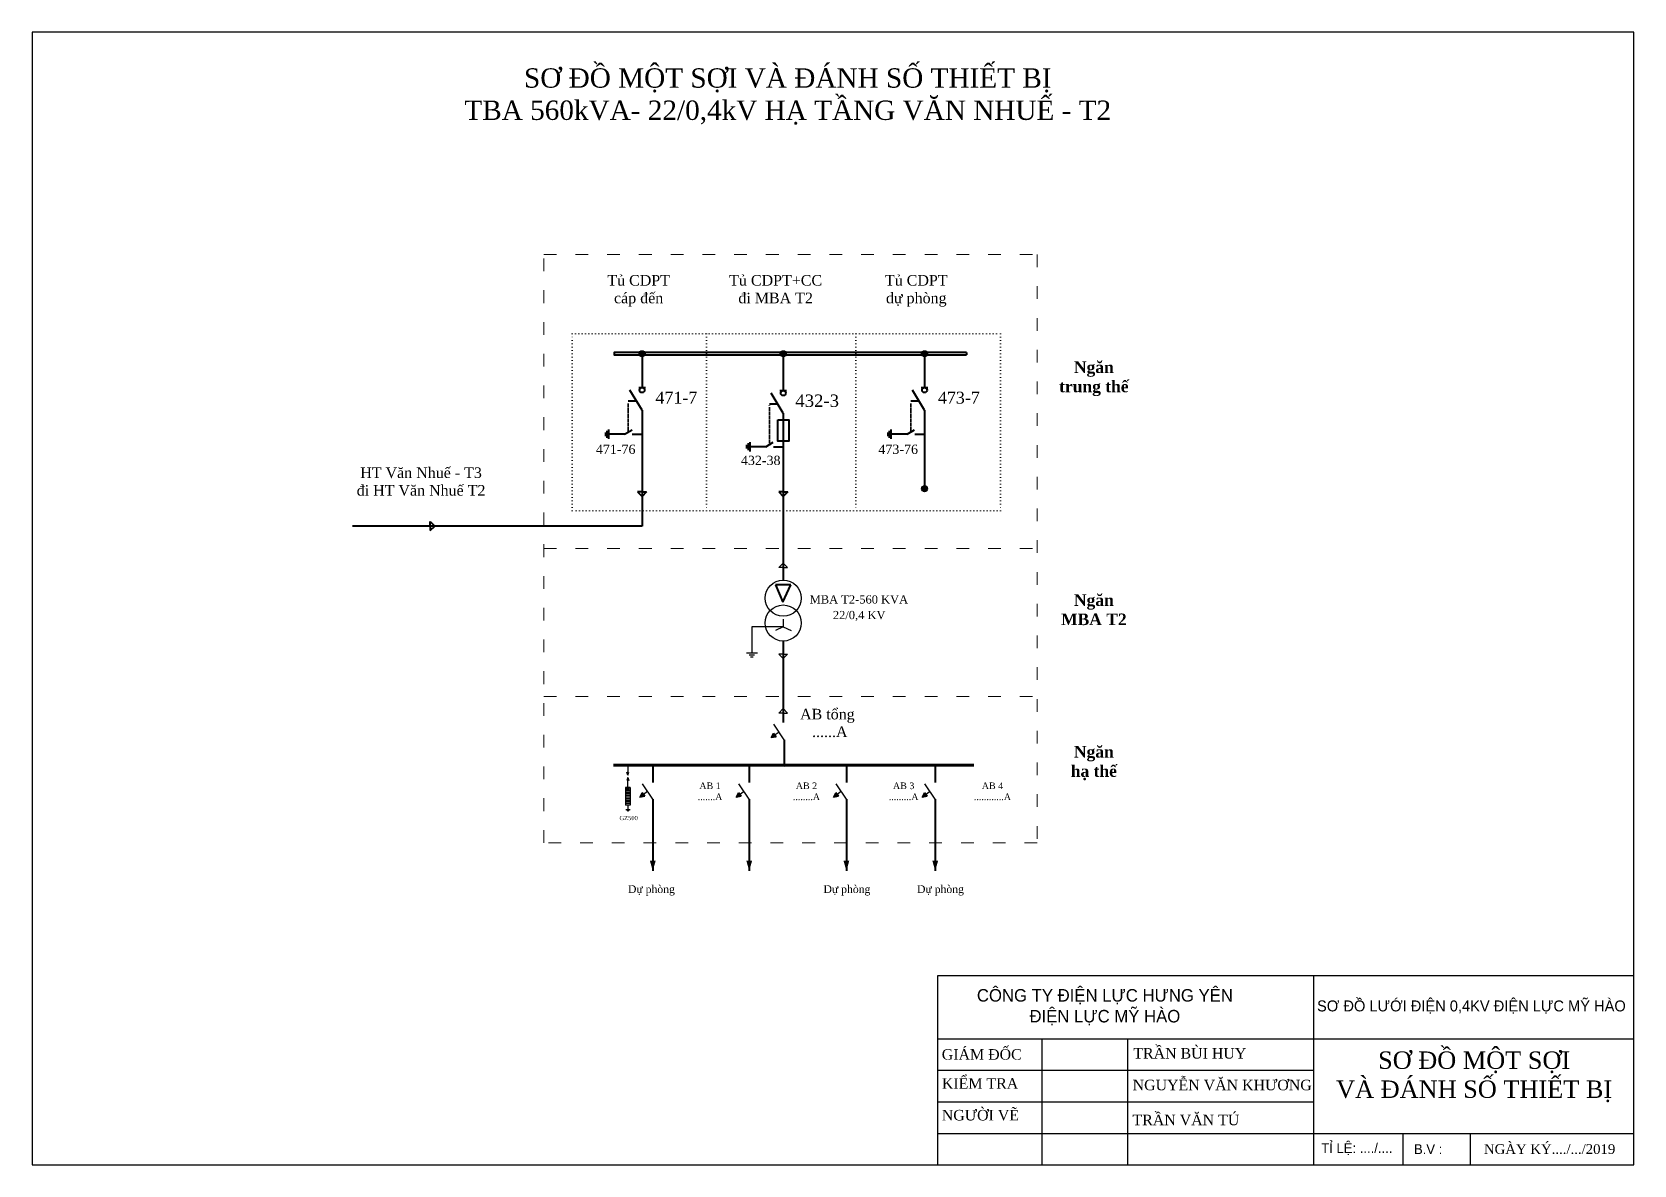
# Model space of a CAD drawing. Extents: x -2498 to 13808, y -1476 to 9052.
# Drawn here: x 6037 to 7006, y 1706 to 2391 of the extents above; entities that cross this region are included whole.
import ezdxf

# ---------------------------------------------------------------- set-up
doc = ezdxf.new("R2010")
doc.units = 0
doc.header["$LTSCALE"] = 0.08
doc.header["$MEASUREMENT"] = 0
doc.linetypes.add('ACAD_ISO03W100', pattern=[30, 12, -18])
doc.linetypes.add('ACAD_ISO07W100', pattern=[3, 0, -3])
doc.layers.get('0').update_dxf_attribs({"linetype": 'CONTINUOUS', "lineweight": 40})
doc.layers.add('Duong manh', color=8, linetype='CONTINUOUS')
doc.layers.add('Duong truc', color=7, linetype='CONTINUOUS', lineweight=40)
doc.layers.add('khung', color=3, linetype='CONTINUOUS', lineweight=18)
doc.styles.add('2.1. CDduong truc', font='times.ttf', dxfattribs={"height": 130})
doc.styles.add('2.2. CD nhanh', font='times.ttf', dxfattribs={"height": 100})
doc.styles.add('anh thong', font='times.ttf', dxfattribs={"height": 0.5})
doc.styles.get("Standard").update_dxf_attribs({"font": 'VHTEKN.TTF', "height": 2.5})
doc.styles.add('style4', font='VHTIMEB.TTF')

# ---------------------------------------------------------------- blocks, each defined once
blk = doc.blocks.new('khung')
at = {"layer": 'khung', "color": 5, "lineweight": -3, "ltscale": 4}
for p, q in [((630143, 2296298.9), (632881, 2296298.9)), ((630143, 2295554.2), (630143, 2296298.9)), ((631620.1, 2296298.9), (631620.1, 2295554.2)), ((630143, 2296050.6), (631457.3, 2296050.6)), ((630143, 2296050.6), (632881, 2296050.6)), ((630552, 2296050.6), (630552, 2295554.2)), ((630888.9, 2296050.6), (630888.9, 2295554.2)), ((630143, 2295926.5), (631620.1, 2295926.5)), ((630143, 2295802.4), (631620.1, 2295802.4)), ((630143, 2295678.3), (631512, 2295678.3)), ((630143, 2295678.3), (632881, 2295678.3)), ((631972.7, 2295554.2), (631972.7, 2295678.3)), ((632238.4, 2295554.2), (632238.4, 2295678.3))]:
    blk.add_line(p, q, dxfattribs=at)
blk.add_lwpolyline([(632881, 2300009), (626580.6, 2300009), (626580.6, 2295554.2), (632881, 2295554.2), (632881, 2300009)], dxfattribs=at)
at = {"layer": 'Duong manh', "color": 0, "lineweight": -3, "ltscale": 4}
for s, insert, char_height, width, attachment_point in [('{\\f.VnAvantH|b0|i0|c0|p34;C¤NG TY §IÖN LùC H¦NG Y£N\\P®iÖn lùc mü hµo}', (630800.1, 2296174.8), 49.141, 1314.329, 5), ('{\\f.VnAvantH|b0|i0|c0|p34;s¬ ®å l\xadíi ®iÖn 0,4kv ®iÖn lùc mü hµo}', (632241.6, 2296174.8), 43.049, 1423.665, 5), ('{\\fTimes New Roman|b0|i0|c0|p18; GIÁM ĐỐC}', (630143, 2295988.6), 41.37, 409.064, 4), ('{\\fTimes New Roman|b0|i0|c0|p18; TRẦN BÙI HUY}', (630896.3, 2295992.9), 41.37, 536.856, 4), ('{\\f.VnAvantH|b0|i0|c0|p34; \\fTimes New Roman|b0|i0|c0|p18; KIỂM TRA}', (630128, 2295874.7), 41.37, 409.064, 4), ('{\\fTimes New Roman|b0|i0|c0|p18; NGUYỄN VĂN KHƯƠNG}', (630893.6, 2295868.1), 41.37, 717.247, 4), ('{\\fTimes New Roman|b0|i0|c0|p18; NGƯỜI VẼ}', (630143, 2295749.5), 41.37, 409.064, 4), ('{\\f.VnAvantH|b0|i0|c0|p34; \\fTimes New Roman|b0|i0|c0|p18;TRẦN VĂN TÚ}', (630893.4, 2295730.7), 41.37, 536.856, 4), ('{\\f.VnAvantH|b0|i0|c0|p34; tØ lÖ: ..../....}', (631636.6, 2295616.3), 38.475, 301.491, 4), ('{\\f.VnAvantH|b0|i0|c0|p34;b.v :}', (632071.5, 2295616.3), 38.475, 424.338, 5), ('{\\fTimes New Roman|b0|i0|c0|p18;NGÀY KÝ..../.../2019}', (632549.2, 2295616.3), 38.475, 820.671, 5)]:
    blk.add_mtext(s, dxfattribs=dict(at, insert=insert, char_height=char_height, width=width, attachment_point=attachment_point))

msp = doc.modelspace()

# ---------------------------------------------------------------- hatches: boundary and pattern name
at = {"lineweight": 30, "ltscale": 5}
h = msp.add_hatch(color=7, dxfattribs=at)
edge = h.paths.add_edge_path()
edge.add_arc((6406.21, 2196.14), 1.81, 0, 360)
h = msp.add_hatch(color=7, dxfattribs=at)
edge = h.paths.add_edge_path()
edge.add_arc((6491.64, 2196.14), 1.81, 0, 360)
h = msp.add_hatch(color=7, dxfattribs=at)
edge = h.paths.add_edge_path()
edge.add_arc((6577.07, 2196.14), 1.81, 0, 360)
h = msp.add_hatch(color=7, dxfattribs=at)
edge = h.paths.add_edge_path()
edge.add_arc((6577.07, 2114.53), 1.81, 0, 360)
h = msp.add_hatch(color=7, dxfattribs=at)
edge = h.paths.add_edge_path()
edge.add_arc((6492.13, 1947.28), 1.01, 0, 360)
at = {"layer": 'Duong truc', "lineweight": -2, "ltscale": 5}
for points in [[(6484.3, 1963.99), (6487.38, 1964.51), (6485.75, 1966.75)], [(6404.83, 1928.07), (6407.92, 1928.58), (6406.29, 1930.83)], [(6463.15, 1928.07), (6466.24, 1928.58), (6464.61, 1930.83)], [(6521.94, 1928.07), (6525.02, 1928.58), (6523.39, 1930.83)], [(6575.65, 1928.07), (6578.74, 1928.58), (6577.11, 1930.83)]]:
    msp.add_hatch(color=7, dxfattribs=at).paths.add_polyline_path(points)

# ---------------------------------------------------------------- linework, layer by layer
at = {"color": 0, "linetype": 'ACAD_ISO07W100', "lineweight": 5, "ltscale": 8}
for p, q in [((6445.3, 2208.13), (6445.3, 2101.18)), ((6535.53, 2208.13), (6535.53, 2101.18))]:
    msp.add_line(p, q, dxfattribs=at)
at = {"color": 7, "ltscale": 5}
for p, q in [((6406.21, 2196.14), (6406.21, 2175.67)), ((6491.64, 2194.33), (6491.64, 2173.86)), ((6577.07, 2196.14), (6577.07, 2175.67)), ((6406.21, 2162.1), (6398.9, 2174.14)), ((6404.21, 2175.67), (6408.21, 2175.67)), ((6491.64, 2160.29), (6484.32, 2172.34)), ((6489.64, 2173.86), (6493.64, 2173.86)), ((6577.07, 2162.1), (6569.75, 2174.14)), ((6575.07, 2175.67), (6579.07, 2175.67)), ((6406.21, 2162.1), (6406.21, 2091.96)), ((6577.07, 2162.1), (6577.07, 2114.49)), ((6491.64, 2160.29), (6491.64, 2112.68)), ((6406.21, 2112.68), (6403.56, 2112.68)), ((6403.56, 2112.68), (6406.21, 2109.75)), ((6406.21, 2112.68), (6408.93, 2112.68)), ((6408.93, 2112.68), (6406.21, 2109.75)), ((6491.64, 2112.68), (6488.99, 2112.68)), ((6488.99, 2112.68), (6491.64, 2109.75)), ((6491.64, 2112.68), (6494.36, 2112.68)), ((6494.36, 2112.68), (6491.64, 2109.75)), ((6491.64, 2112.68), (6491.64, 2059.22)), ((6277.98, 2091.96), (6277.98, 2094.68)), ((6277.98, 2094.68), (6280.9, 2091.96)), ((6277.98, 2091.96), (6277.98, 2089.31)), ((6277.98, 2089.31), (6280.9, 2091.96))]:
    msp.add_line(p, q, dxfattribs=at)
at = {"linetype": 'Continuous', "lineweight": 40, "ltscale": 8}
for p, q in [((6602.51, 2196.88), (6602.49, 2195.4)), ((6397.9, 2167.65), (6402.86, 2167.61)), ((6483.33, 2165.84), (6488.29, 2165.81)), ((6568.76, 2167.65), (6573.72, 2167.61))]:
    msp.add_line(p, q, dxfattribs=at)
at = {"color": 7, "linetype": 'ACAD_ISO07W100', "ltscale": 5}
for p, q in [((6397.9, 2148.82), (6397.9, 2167.65)), ((6483.33, 2141.32), (6483.33, 2165.84)), ((6568.76, 2148.82), (6568.76, 2167.65))]:
    msp.add_line(p, q, dxfattribs=at)
at = {"color": 7}
for p, q in [((6384.03, 2148.59), (6384.03, 2146.25)), ((6384.03, 2148.59), (6384.03, 2146.25)), ((6384.89, 2149.46), (6384.89, 2145.38)), ((6385.89, 2150.24), (6385.89, 2144.6)), ((6395.65, 2147.42), (6385.89, 2147.42)), ((6470.32, 2141.97), (6470.32, 2137.88)), ((6471.32, 2142.75), (6471.32, 2137.1)), ((6554.89, 2148.59), (6554.89, 2146.25)), ((6554.89, 2148.59), (6554.89, 2146.25)), ((6555.75, 2149.46), (6555.75, 2145.38)), ((6556.75, 2150.24), (6556.75, 2144.6)), ((6566.51, 2147.42), (6556.75, 2147.42)), ((6469.46, 2141.09), (6469.46, 2138.76)), ((6469.46, 2141.09), (6469.46, 2138.76)), ((6481.08, 2139.93), (6471.32, 2139.93)), ((6492.18, 1962.62), (6492.18, 1947.32)), ((6412.71, 1947.32), (6412.71, 1936.91)), ((6471.03, 1947.32), (6471.03, 1936.91)), ((6529.82, 1947.32), (6529.82, 1936.91)), ((6583.53, 1947.32), (6583.54, 1936.91)), ((6412.71, 1926.7), (6412.71, 1883.37)), ((6471.04, 1926.7), (6471.04, 1883.37)), ((6529.82, 1926.7), (6529.82, 1883.37)), ((6583.54, 1926.7), (6583.54, 1883.37))]:
    msp.add_line(p, q, dxfattribs=at)
at = {"color": 7, "ltscale": 3}
for p, q in [((6395.65, 2147.42), (6400.15, 2150.21)), ((6400.28, 2147.42), (6406.21, 2147.42)), ((6481.08, 2139.93), (6485.58, 2142.72)), ((6566.51, 2147.42), (6571.01, 2150.21)), ((6571.14, 2147.42), (6577.07, 2147.42)), ((6485.71, 2139.93), (6491.64, 2139.93))]:
    msp.add_line(p, q, dxfattribs=at)
at = {"color": 0, "linetype": 'Continuous', "lineweight": 40, "ltscale": 8}
for p, q in [((6406.21, 2091.96), (6231.13, 2091.96)), ((6486.85, 2056.47), (6491.39, 2045.84)), ((6496.27, 2056.47), (6486.85, 2056.47)), ((6491.39, 2045.84), (6496.27, 2056.47)), ((6491.64, 2022.38), (6491.64, 1973.1))]:
    msp.add_line(p, q, dxfattribs=at)
at = {"color": 0, "linetype": 'ACAD_ISO03W100', "lineweight": 9, "ltscale": 8}
for p, q in [((6346.77, 2078.27), (6645.24, 2078.27)), ((6346.77, 1988.79), (6645.24, 1988.79))]:
    msp.add_line(p, q, dxfattribs=at)
at = {"color": 7, "lineweight": -2, "ltscale": 0.35}
for p, q in [((6491.64, 2035.54), (6491.64, 2031.08)), ((6491.64, 2031.08), (6472.67, 2031.08)), ((6472.67, 2031.08), (6472.67, 2015.24)), ((6491.64, 2031.08), (6486.86, 2028.8)), ((6491.64, 2031.08), (6496.41, 2028.8)), ((6469.38, 2015.24), (6475.97, 2015.24)), ((6471.03, 2014.03), (6474.32, 2014.03)), ((6471.85, 2012.92), (6473.5, 2012.92))]:
    msp.add_line(p, q, dxfattribs=at)
at = {"color": 7, "lineweight": 70, "ltscale": 0.35}
msp.add_line((6606.94, 1947.32), (6388.88, 1947.32), dxfattribs=at)
at = {"lineweight": 30}
for p, q in [((6397.66, 1939.87), (6397.03, 1937.99)), ((6397.67, 1941.24), (6397.04, 1943.12)), ((6397.66, 1933.78), (6397.66, 1939.87)), ((6397.66, 1939.87), (6398.29, 1937.99)), ((6397.67, 1947.32), (6397.67, 1941.24)), ((6397.67, 1941.24), (6398.3, 1943.12)), ((6396.21, 1933.78), (6396.21, 1923.14)), ((6399.11, 1933.78), (6396.21, 1931.85)), ((6399.11, 1931.85), (6396.21, 1933.78)), ((6399.11, 1933.78), (6396.21, 1933.78)), ((6399.11, 1931.85), (6396.21, 1931.85)), ((6399.11, 1930.88), (6396.21, 1930.88)), ((6399.11, 1929.91), (6396.21, 1929.91)), ((6399.11, 1928.94), (6396.21, 1928.94)), ((6399.11, 1933.78), (6399.11, 1923.14)), ((6399.11, 1927.98), (6396.21, 1927.98)), ((6399.11, 1927.01), (6396.21, 1927.01)), ((6399.11, 1926.04), (6396.21, 1926.04)), ((6399.11, 1925.07), (6396.21, 1925.07)), ((6399.11, 1924.1), (6396.21, 1924.1)), ((6399.11, 1923.14), (6396.21, 1923.14)), ((6398.96, 1920.23), (6396.35, 1920.23)), ((6398.36, 1919.9), (6396.95, 1919.9)), ((6397.96, 1919.57), (6397.36, 1919.57)), ((6397.66, 1923.14), (6397.66, 1920.27))]:
    msp.add_line(p, q, dxfattribs=at)
at = {"color": 0, "linetype": 'ACAD_ISO03W100', "lineweight": 9, "ltscale": 8}
msp.add_lwpolyline([(6346.77, 2256.13), (6645.24, 2256.13), (6645.24, 1900.41), (6346.77, 1900.41)], close=True, dxfattribs=at)
at = {"color": 0, "linetype": 'ACAD_ISO07W100', "lineweight": 5, "ltscale": 8}
msp.add_lwpolyline([(6363.98, 2208.13), (6622.97, 2208.13), (6622.97, 2101.18), (6363.98, 2101.18)], close=True, dxfattribs=at)
at = {"color": 7, "ltscale": 5}
msp.add_lwpolyline([(6602.51, 2196.88), (6389.39, 2196.88), (6389.39, 2195.4), (6602.49, 2195.4)], dxfattribs=at)
at = {"color": 0, "linetype": 'Continuous', "lineweight": 40, "ltscale": 8}
msp.add_lwpolyline([(6488.3, 2156.24), (6494.98, 2156.24), (6494.98, 2143.35), (6488.3, 2143.35)], close=True, dxfattribs=at)
at = {"color": 7, "lineweight": -2, "ltscale": 0.35}
for points in [[(6412.71, 1883.37, 0, 3.55, 0), (6412.71, 1889.66, 3.55, 3.55, 0)], [(6471.04, 1883.37, 0, 3.55, 0), (6471.04, 1889.66, 3.55, 3.55, 0)], [(6529.82, 1883.37, 0, 3.55, 0), (6529.82, 1889.66, 3.55, 3.55, 0)], [(6583.54, 1883.37, 0, 3.55, 0), (6583.54, 1889.66, 3.55, 3.55, 0)]]:
    msp.add_lwpolyline(points, format="xyseb", dxfattribs=at)
at = {"color": 7, "lineweight": 30, "ltscale": 5}
for centre in [(6406.21, 2196.14), (6491.64, 2196.14), (6577.07, 2196.14), (6577.07, 2114.53)]:
    msp.add_circle(centre, 1.81, dxfattribs=at)
at = {"color": 7, "ltscale": 5}
for centre in [(6406.21, 2174.14), (6491.64, 2172.34), (6577.07, 2174.14)]:
    msp.add_circle(centre, 1.52, dxfattribs=at)
at = {"color": 7, "lineweight": -2, "ltscale": 0.35}
for centre in [(6491.64, 2048.31), (6491.64, 2033.3)]:
    msp.add_circle(centre, 10.91, dxfattribs=at)
at = {"layer": 'Duong truc', "color": 7, "lineweight": -2, "ltscale": 5}
for p, q in [((6489.03, 2066.85), (6491.64, 2069.55)), ((6491.64, 2066.85), (6489.03, 2066.85)), ((6494.24, 2066.85), (6491.64, 2069.55)), ((6491.64, 2066.85), (6494.24, 2066.85)), ((6489.03, 2014.5), (6491.64, 2011.8)), ((6491.64, 2014.5), (6489.03, 2014.5)), ((6494.24, 2014.5), (6491.64, 2011.8)), ((6491.64, 2014.5), (6494.24, 2014.5)), ((6489.03, 1978.82), (6491.64, 1981.52)), ((6491.64, 1978.82), (6489.03, 1978.82)), ((6494.24, 1978.82), (6491.64, 1981.52)), ((6491.64, 1978.82), (6494.24, 1978.82)), ((6489.06, 1967.35), (6484.3, 1963.99)), ((6492.18, 1962.62), (6485.94, 1972.07)), ((6484.3, 1963.99), (6485.75, 1966.75)), ((6484.3, 1963.99), (6487.38, 1964.51)), ((6485.75, 1966.75), (6487.38, 1964.51)), ((6409.6, 1931.42), (6404.83, 1928.07)), ((6404.83, 1928.07), (6406.29, 1930.83)), ((6404.83, 1928.07), (6407.92, 1928.58)), ((6406.29, 1930.83), (6407.92, 1928.58)), ((6412.71, 1926.7), (6406.48, 1936.15)), ((6467.92, 1931.42), (6463.15, 1928.07)), ((6463.15, 1928.07), (6464.61, 1930.83)), ((6463.15, 1928.07), (6466.24, 1928.58)), ((6464.61, 1930.83), (6466.24, 1928.58)), ((6471.04, 1926.7), (6464.8, 1936.15)), ((6526.7, 1931.42), (6521.94, 1928.07)), ((6521.94, 1928.07), (6523.39, 1930.83)), ((6521.94, 1928.07), (6525.02, 1928.58)), ((6523.39, 1930.83), (6525.02, 1928.58)), ((6529.82, 1926.7), (6523.58, 1936.15)), ((6580.42, 1931.42), (6575.65, 1928.07)), ((6575.65, 1928.07), (6577.11, 1930.83)), ((6575.65, 1928.07), (6578.74, 1928.58)), ((6577.11, 1930.83), (6578.74, 1928.58)), ((6583.54, 1926.7), (6577.3, 1936.14))]:
    msp.add_line(p, q, dxfattribs=at)

# ---------------------------------------------------------------- block references
at = {"color": 7, "xscale": 0.1537872746023368, "yscale": 0.1537872746023368, "zscale": 0.1537872746023368}
msp.add_blockref('khung', (-90322.86, -351321.45), dxfattribs=at)

# ---------------------------------------------------------------- texts
at = {"ltscale": 7}
for s, height, style, p in [('471-7', 7.188, '2.1. CDduong truc', (6414.31, 2165.97)), ('432-3', 7.488, '2.1. CDduong truc', (6498.95, 2163.99)), ('473-7', 7.188, '2.1. CDduong truc', (6585.17, 2165.97)), ('471-76', 5.6, '2.2. CD nhanh', (6378.3, 2135.55)), ('432-38', 5.6, '2.2. CD nhanh', (6466.02, 2128.86)), ('473-76', 5.6, '2.2. CD nhanh', (6549.16, 2135.55))]:
    msp.add_text(s, height=height, dxfattribs=dict(at, style=style)).set_placement(p)
at = {"color": 7, "ltscale": 5, "style": 'style4'}
for s, height, p in [('MBA T2-560 kVA', 4.9948, (6507.63, 2045.08)), ('22/0,4 kV', 4.995, (6521.63, 2035.63))]:
    msp.add_text(s, height=height, dxfattribs=at).set_placement(p)
at = {"color": 0, "lineweight": 30, "attachment_point": 2, "style": 'anh thong'}
for s, insert, char_height, width in [('SƠ ĐỒ MỘT SỢI VÀ ĐÁNH SỐ THIẾT BỊ \\PTBA 560kVA- 22/0,4kV HẠ TẦNG VĂN NHUẾ - T2', (6494.35, 2368.74), 11.7, 522.2021), ('GZ500', (6398.11, 1916.66), 2.56, 118.7359)]:
    msp.add_mtext(s, dxfattribs=dict(at, insert=insert, char_height=char_height, width=width))
at = {"lineweight": 30, "attachment_point": 2, "style": 'anh thong'}
for s, insert, char_height, width in [('Tủ CDPT\\Pcáp đến', (6404.16, 2243.73), 6.4, 54.022), ('Tủ CDPT+CC\\Pđi MBA T2', (6487.02, 2243.73), 6.4, 62.4399), ('Tủ CDPT \\Pdự phòng', (6572.08, 2243.73), 6.4, 80.8408), ('{\\fTimes New Roman|b1|i0|c0|p18;Ngăn \\Ptrung thế}', (6679.49, 2191.52), 7, 47.3451), ('HT Văn Nhuế - T3\\Pđi HT Văn Nhuế T2', (6272.56, 2127.4), 6.4, 148.4199), ('{\\fTimes New Roman|b1|i0|c0|p18;Ngăn \\PMBA T2}', (6679.49, 2050.69), 7, 47.3451), ('{\\fTimes New Roman|b1|i0|c0|p18;Ngăn \\Phạ thế}', (6679.49, 1958.95), 7, 47.3451)]:
    msp.add_mtext(s, dxfattribs=dict(at, insert=insert, char_height=char_height, width=width))
at = {"linetype": 'Continuous', "lineweight": 40, "ltscale": 8}
for s, insert, char_height, attachment_point in [('\\pi14.6;{\\fTimes New Roman|b0|i0|c0|p18;AB tổng\\P\\pi21.83;......A}', (6487.2, 1981.42), 6.4, 1), ('{\\fTimes New Roman|b0|i0|c0|p18;AB 1\\P.......A}', (6447.34, 1931.49), 4, 5), ('{\\fTimes New Roman|b0|i0|c0|p18;AB 2\\P........A}', (6505.67, 1931.49), 4, 5), ('{\\fTimes New Roman|b0|i0|c0|p18;AB 3 \\P.........A}', (6564.45, 1931.49), 4, 5), ('{\\fTimes New Roman|b0|i0|c0|p18;AB 4 \\P............A}', (6618.17, 1931.49), 4, 5)]:
    msp.add_mtext_dynamic_manual_height_columns(s, width=69.2641, gutter_width=12.5, heights=[0], dxfattribs=dict(at, insert=insert, char_height=char_height, attachment_point=attachment_point))
at = {"linetype": 'Continuous', "lineweight": 30, "ltscale": 8, "char_height": 4.68, "width": 36.9823, "attachment_point": 2, "style": 'anh thong'}
for insert in [(6411.88, 1874.72), (6530.14, 1874.72), (6586.72, 1874.72)]:
    msp.add_mtext('Dự phòng', dxfattribs=dict(at, insert=insert))
at = {"color": 0, "linetype": 'Continuous', "lineweight": 30, "ltscale": 10, "insert": (6909.51, 1774.22), "char_height": 10.53, "width": 242.5939, "attachment_point": 2}
msp.add_mtext('{\\fTimes New Roman|b0|i0|c0|p18;SƠ ĐỒ MỘT SỢI \\PVÀ ĐÁNH SỐ THIẾT BỊ}', dxfattribs=at)

doc.saveas('drawing.dxf')
